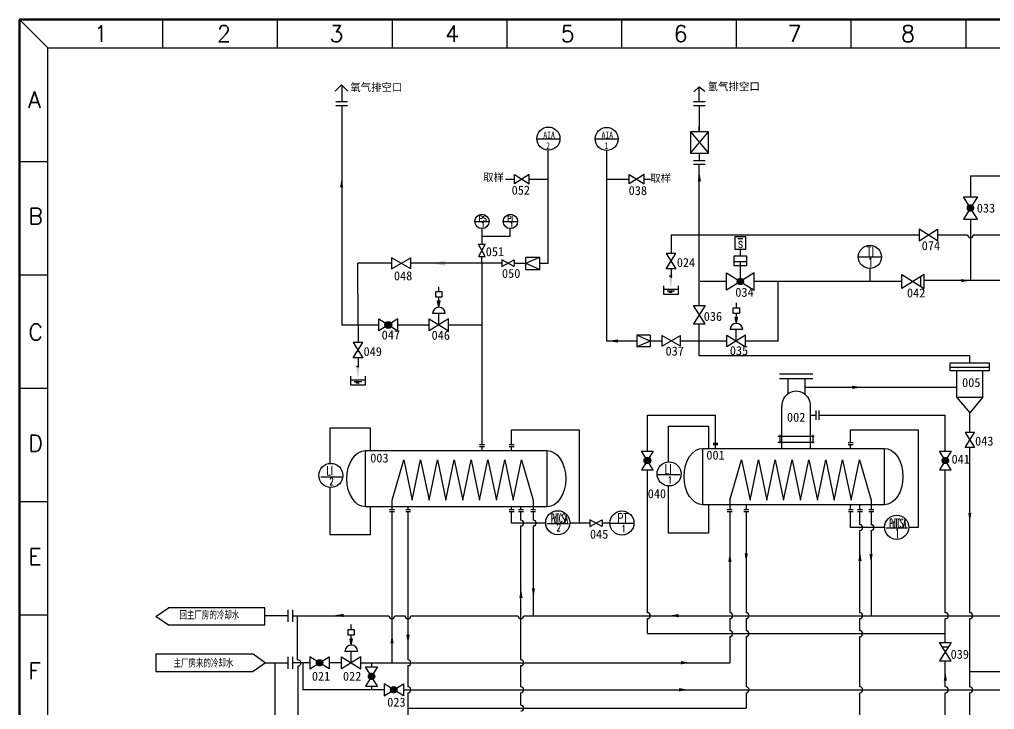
# Model space of a CAD drawing. Extents: x 2681 to 3102, y -1003 to -710.
# Drawn here: x 2681.5 to 2898.3, y -863.7 to -710.3 of the extents above; entities that cross this region are included whole.
import ezdxf

# ---------------------------------------------------------------- set-up
doc = ezdxf.new("R2010")
doc.units = 0
doc.header["$LTSCALE"] = 10
doc.header["$MEASUREMENT"] = 0
doc.linetypes.add('ACAD_ISO12W100', pattern=[22, 12, -3, 0.5, -3, 0.5, -3])
doc.linetypes.add('DIVIDE', pattern=[1.25, 0.5, -0.25, 0, -0.25, 0, -0.25])
doc.layers.get('0').update_dxf_attribs({"linetype": 'CONTINUOUS'})
for name, color, linetype in [('1', 7, 'CONTINUOUS'), ('ASHADE', 5, 'DIVIDE'), ('OBJECT', 5, 'CONTINUOUS'), ('SD', 5, 'DIVIDE'), ('WORD', 5, 'CONTINUOUS')]:
    doc.layers.add(name, color=color, linetype=linetype)
doc.styles.get("Standard").update_dxf_attribs({"font": 'geditxt.shx', "width": 0.7, "bigfont": 'hztxt1.shx'})
doc.styles.add('样式 1', font='', dxfattribs={"height": 2})
doc.styles.get('样式 1').set_extended_font_data('FangSong_GB2312')

# ---------------------------------------------------------------- blocks, each defined once
blk = doc.blocks.new('A$C7A337745')
for p, q in [((0, 0), (0, 3.94)), ((0, 2.45), (6.38, 2.45)), ((6.38, 0), (0, 0)), ((1.48, 1.69), (4.79, 1.69)), ((2.22, 1.09), (3.67, 1.09)), ((6.38, 3.94), (6.38, 0))]:
    blk.add_line(p, q)
blk = doc.blocks.new('1')
at = {"layer": 'ASHADE', "linetype": 'ByBlock'}
blk.add_hatch(color=7, dxfattribs=at).paths.add_polyline_path([(0.55, 4.43), (-0.65, 4.43), (-0.05, 0.16)])
at = {"layer": 'SD', "color": 7, "ltscale": 15}
blk.add_line((-0.44, 4.09), (0.29, 4.09), dxfattribs=at)
at = {"xscale": 0.7, "yscale": 0.7, "zscale": 0.7}
blk.add_blockref('A$C7A337745', (-2.23, -1.71), dxfattribs=at)

msp = doc.modelspace()

# ---------------------------------------------------------------- hatches: boundary and pattern name
h = msp.add_hatch(color=0)
h.paths.add_polyline_path([(2775.03, -772.88), (2774.76, -772.88), (2774.76, -774.28)])
h.paths.add_polyline_path([(2774.76, -772.88), (2774.48, -772.88), (2774.76, -774.28)])
h = msp.add_hatch(color=0)
h.paths.add_polyline_path([(2841.19, -776.46), (2840.92, -776.46), (2840.92, -777.86)])
h.paths.add_polyline_path([(2840.92, -776.46), (2840.65, -776.46), (2840.92, -777.86)])
h = msp.add_hatch(color=0)
h.paths.add_polyline_path([(2755.55, -848.01), (2755.28, -848.01), (2755.28, -849.41)])
h.paths.add_polyline_path([(2755.28, -848.01), (2755, -848.01), (2755.28, -849.41)])
at = {"layer": 'WORD', "linetype": 'ACAD_ISO12W100'}
h = msp.add_hatch(color=0, dxfattribs=at)
h.paths.add_polyline_path([(2893.66, -752.22, 0.284079), (2893.28, -751.6), (2892.97, -752.22), (2893.28, -752.84, 0.284079)])
h.paths.add_polyline_path([(2892.97, -752.22), (2892.66, -751.6, 0.284079), (2892.27, -752.22, 0.284079), (2892.66, -752.84)])
h.paths.add_polyline_path([(2893.28, -751.6, 0.236068), (2892.66, -751.6), (2892.97, -752.22)])
h.paths.add_polyline_path([(2892.97, -752.22), (2892.66, -752.84, 0.236068), (2893.28, -752.84)])
h = msp.add_hatch(color=0, dxfattribs=at)
h.paths.add_polyline_path([(2842.5, -768.56, 0.284079), (2842.11, -767.94), (2841.8, -768.56), (2842.11, -769.18, 0.284079)])
h.paths.add_polyline_path([(2841.8, -768.56), (2841.5, -767.94, 0.284079), (2841.11, -768.56, 0.284079), (2841.5, -769.18)])
h.paths.add_polyline_path([(2842.11, -767.94, 0.236068), (2841.5, -767.94), (2841.8, -768.56)])
h.paths.add_polyline_path([(2841.8, -768.56), (2841.5, -769.18, 0.236068), (2842.11, -769.18)])
h = msp.add_hatch(color=0, dxfattribs=at)
h.paths.add_polyline_path([(2764.21, -778.21, 0.284079), (2763.82, -777.59), (2763.52, -778.21), (2763.82, -778.83, 0.284079)])
h.paths.add_polyline_path([(2763.52, -778.21), (2763.21, -777.59, 0.284079), (2762.82, -778.21, 0.284079), (2763.21, -778.83)])
h.paths.add_polyline_path([(2763.82, -777.59, 0.236068), (2763.21, -777.59), (2763.52, -778.21)])
h.paths.add_polyline_path([(2763.52, -778.21), (2763.21, -778.83, 0.236068), (2763.82, -778.83)])
h = msp.add_hatch(color=0, dxfattribs=at)
h.paths.add_polyline_path([(2821.83, -808.37, 0.284079), (2821.45, -807.75), (2821.14, -808.37), (2821.45, -808.99, 0.284079)])
h.paths.add_polyline_path([(2821.14, -808.37), (2820.83, -807.75, 0.284079), (2820.45, -808.37, 0.284079), (2820.83, -808.99)])
h.paths.add_polyline_path([(2821.45, -807.75, 0.236068), (2820.83, -807.75), (2821.14, -808.37)])
h.paths.add_polyline_path([(2821.14, -808.37), (2820.83, -808.99, 0.236068), (2821.45, -808.99)])
h = msp.add_hatch(color=0, dxfattribs=at)
h.paths.add_polyline_path([(2888.07, -808.37, 0.284079), (2887.69, -807.75), (2887.38, -808.37), (2887.69, -808.99, 0.284079)])
h.paths.add_polyline_path([(2887.38, -808.37), (2887.07, -807.75, 0.284079), (2886.69, -808.37, 0.284079), (2887.07, -808.99)])
h.paths.add_polyline_path([(2887.69, -807.75, 0.236068), (2887.07, -807.75), (2887.38, -808.37)])
h.paths.add_polyline_path([(2887.38, -808.37), (2887.07, -808.99, 0.236068), (2887.69, -808.99)])
h = msp.add_hatch(color=0, dxfattribs=at)
h.paths.add_polyline_path([(2748.92, -853.35, 0.284079), (2748.54, -852.73), (2748.23, -853.35), (2748.54, -853.96, 0.284079)])
h.paths.add_polyline_path([(2748.23, -853.35), (2747.92, -852.73, 0.284079), (2747.54, -853.35, 0.284079), (2747.92, -853.96)])
h.paths.add_polyline_path([(2748.54, -852.73, 0.236068), (2747.92, -852.73), (2748.23, -853.35)])
h.paths.add_polyline_path([(2748.23, -853.35), (2747.92, -853.96, 0.236068), (2748.54, -853.96)])
h = msp.add_hatch(color=0, dxfattribs=at)
h.paths.add_polyline_path([(2760.48, -856.38, 0.284079), (2760.1, -855.76), (2759.79, -856.38), (2760.1, -857, 0.284079)])
h.paths.add_polyline_path([(2759.79, -856.38), (2759.48, -855.76, 0.284079), (2759.1, -856.38, 0.284079), (2759.48, -857)])
h.paths.add_polyline_path([(2760.1, -855.76, 0.236068), (2759.48, -855.76), (2759.79, -856.38)])
h.paths.add_polyline_path([(2759.79, -856.38), (2759.48, -857, 0.236068), (2760.1, -857)])
h = msp.add_hatch(color=0, dxfattribs=at)
h.paths.add_polyline_path([(2765.41, -859.35, 0.284079), (2765.02, -858.73), (2764.71, -859.35), (2765.02, -859.96, 0.284079)])
h.paths.add_polyline_path([(2764.71, -859.35), (2764.41, -858.73, 0.284079), (2764.02, -859.35, 0.284079), (2764.41, -859.96)])
h.paths.add_polyline_path([(2765.02, -858.73, 0.236068), (2764.41, -858.73), (2764.71, -859.35)])
h.paths.add_polyline_path([(2764.71, -859.35), (2764.41, -859.96, 0.236068), (2765.02, -859.96)])

# ---------------------------------------------------------------- linework, layer by layer
at = {"color": 0, "lineweight": 50}
for p, q in [((2681.49, -1002.61), (2681.49, -710.29)), ((2681.49, -710.29), (3102.33, -710.29))]:
    msp.add_line(p, q, dxfattribs=at)
at = {"color": 0}
for p, q in [((2687.79, -716.59), (2681.49, -710.29)), ((2713.31, -710.29), (2713.31, -716.59)), ((2738.82, -710.29), (2738.82, -716.59)), ((2764.34, -710.29), (2764.34, -716.59)), ((2789.85, -710.29), (2789.85, -716.59)), ((2815.37, -710.29), (2815.37, -716.59)), ((2840.88, -710.29), (2840.88, -716.59)), ((2866.4, -710.29), (2866.4, -716.59)), ((2891.91, -710.29), (2891.91, -716.59)), ((2796.54, -736.82), (2801.69, -736.82)), ((2809.5, -736.83), (2814.64, -736.83)), ((2687.79, -741.93), (2681.49, -741.93)), ((2687.79, -767.13), (2681.49, -767.13)), ((2774.48, -772.88), (2775.03, -772.88)), ((2776.16, -775.69), (2773.35, -775.69)), ((2776.86, -776.87), (2772.58, -779.55)), ((2772.58, -776.87), (2776.86, -779.55)), ((2772.58, -779.55), (2772.58, -776.87)), ((2840.65, -776.46), (2841.19, -776.46)), ((2687.79, -792.33), (2681.49, -792.33)), ((2687.79, -817.53), (2681.49, -817.53)), ((2687.79, -842.73), (2681.49, -842.73)), ((2755, -848.01), (2755.55, -848.01))]:
    msp.add_line(p, q, dxfattribs=at)
at = {"color": 0, "lineweight": 30}
for p, q in [((2687.79, -716.59), (3096.03, -716.59)), ((2687.79, -996.31), (2687.79, -716.59))]:
    msp.add_line(p, q, dxfattribs=at)
at = {"color": 142}
msp.add_line((2765.66, -778.21), (2772.58, -778.21), dxfattribs=at)
at = {"color": 251}
for p, q in [((2851.06, -805.67), (2851.06, -796.26)), ((2857.35, -796.26), (2857.35, -805.67)), ((2850.13, -802.98), (2858.25, -802.98)), ((2850.13, -804.32), (2858.25, -804.32)), ((2758.47, -818.68), (2758.47, -806.14)), ((2758.47, -806.14), (2798.79, -806.14)), ((2798.79, -806.14), (2798.79, -818.68)), ((2833.46, -805.67), (2873.78, -805.67)), ((2833.46, -818.2), (2833.46, -805.67)), ((2873.78, -805.67), (2873.78, -818.2)), ((2798.79, -818.68), (2758.47, -818.68)), ((2873.78, -818.2), (2833.46, -818.2))]:
    msp.add_line(p, q, dxfattribs=at)
at = {"color": 4}
msp.add_line((2738.26, -853.33), (2738.26, -973.42), dxfattribs=at)
at = {"color": 0}
msp.add_lwpolyline([(2775.42, -772.06), (2774.07, -772.06), (2774.07, -770.81), (2775.42, -770.81)], close=True, dxfattribs=at)
for centre in [(2799.12, -736.78), (2812.07, -736.85)]:
    msp.add_circle(centre, 2.57, dxfattribs=at)
at = {"color": 1}
msp.add_arc((2892.97, -758.17), 0.649, 180, 0, dxfattribs=at)
at = {"color": 0}
msp.add_arc((2774.76, -775.69), 1.4, 0, 180, dxfattribs=at)
at = {"color": 40}
for centre in [(2792.98, -822.27), (2868.38, -823.29), (2843.11, -842.87), (2868.38, -842.87), (2843.11, -846.87), (2868.38, -846.87), (2767.88, -853.34), (2792.98, -853.34), (2767.88, -859.35), (2792.98, -859.35), (2843.11, -859.35), (2868.38, -859.35), (2792.98, -863.41)]:
    msp.add_arc(centre, 0.649, 270, 90, dxfattribs=at)
at = {"color": 4}
for centre, start, end in [((2795.75, -822.27), 270, 90), ((2870.86, -823.29), 270, 90), ((2764.31, -842.87), 180, 360), ((2767.88, -842.87), 180, 0), ((2792.98, -842.87), 180, 360), ((2839.46, -842.87), 270, 90), ((2839.46, -846.87), 270, 90)]:
    msp.add_arc(centre, 0.649, start, end, dxfattribs=at)
at = {"color": 3}
for centre in [(2821.13, -842.87), (2887.38, -842.87), (2887.38, -859.35)]:
    msp.add_arc(centre, 0.649, 270, 90, dxfattribs=at)
at = {"color": 151}
for centre in [(2892.82, -842.87), (2892.82, -859.35)]:
    msp.add_arc(centre, 0.649, 270, 90, dxfattribs=at)
at = {"color": 251, "extrusion": (0, 0, -1)}
for centre, major_axis, ratio, start_param, end_param in [((2854.21, -796.26), (0, 3.37), 0.933176, 4.712389, 7.853982), ((2758.47, -812.41), (0, 6.27), 0.666667, 3.141593, 6.283185), ((2798.79, -812.41), (0, -6.27), 0.666667, 3.141593, 6.283185), ((2833.46, -811.94), (0, 6.27), 0.666667, 3.141593, 6.283185), ((2873.78, -811.94), (0, -6.27), 0.666667, 3.141593, 6.283185)]:
    msp.add_ellipse(centre, major_axis=major_axis, ratio=ratio, start_param=start_param, end_param=end_param, dxfattribs=at)
at = {"layer": '1', "color": 0}
for p, q in [((2711.82, -843.05), (2714.6, -841.1)), ((2736.08, -841.1), (2714.6, -841.1)), ((2736.08, -845), (2736.08, -841.1)), ((2714.6, -845), (2711.82, -843.05)), ((2736.08, -845), (2714.6, -845)), ((2711.82, -851.38), (2733.43, -851.38)), ((2711.82, -851.38), (2711.82, -855.28)), ((2733.43, -851.38), (2736.2, -853.33)), ((2736.2, -853.33), (2733.43, -855.28)), ((2711.82, -855.28), (2733.43, -855.28))]:
    msp.add_line(p, q, dxfattribs=at)
at = {"layer": 'ASHADE', "color": 0, "linetype": 'ByBlock'}
for p, q in [((2784.3, -758.5), (2790.64, -758.5)), ((2790.64, -758.5), (2790.64, -756.79))]:
    msp.add_line(p, q, dxfattribs=at)
at = {"layer": 'OBJECT', "color": 142}
for p, q in [((2751.71, -726.26), (2753.13, -724.85)), ((2751.71, -726.26), (2753.13, -724.85)), ((2753.13, -724.85), (2754.54, -726.26)), ((2753.13, -724.85), (2754.54, -726.26)), ((2753.14, -724.91), (2753.14, -728.56)), ((2753.14, -724.91), (2753.14, -728.56)), ((2753.14, -729.39), (2753.14, -778.22)), ((2789.57, -745.79), (2791.56, -745.79)), ((2794.86, -745.79), (2799.07, -745.79)), ((2794.86, -745.79), (2799.07, -745.79)), ((2799.07, -764.5), (2799.07, -745.79)), ((2764.19, -764.5), (2756.77, -764.5)), ((2756.78, -778.22), (2756.77, -764.5)), ((2788.77, -764.5), (2768.49, -764.5)), ((2784.3, -764.5), (2784.3, -804.83)), ((2791.5, -764.5), (2794.11, -764.5)), ((2797.2, -764.5), (2799.07, -764.5)), ((2753.14, -778.22), (2756.78, -778.22)), ((2756.78, -778.22), (2761.37, -778.21)), ((2776.86, -778.21), (2784.3, -778.21)), ((2750.57, -801.09), (2759.48, -801.09)), ((2750.57, -809.01), (2750.57, -801.09)), ((2759.48, -801.09), (2759.48, -806)), ((2790.93, -801.55), (2805.95, -801.55)), ((2790.93, -804.83), (2790.93, -801.55)), ((2805.95, -801.55), (2805.95, -822.27)), ((2750.57, -824.86), (2750.57, -814.35)), ((2759.48, -818.68), (2759.48, -824.86)), ((2790.93, -822.27), (2790.93, -819.73)), ((2798.51, -822.27), (2790.93, -822.27)), ((2805.95, -822.27), (2803.86, -822.27)), ((2759.48, -824.86), (2750.57, -824.86))]:
    msp.add_line(p, q, dxfattribs=at)
at = {"layer": 'OBJECT', "color": 1}
for p, q in [((2831.43, -726.36), (2832.67, -725.23)), ((2831.43, -726.36), (2832.67, -725.23)), ((2832.67, -728.56), (2832.67, -725.23)), ((2832.67, -728.56), (2832.67, -725.23)), ((2832.67, -725.23), (2833.92, -726.25)), ((2832.67, -725.23), (2833.92, -726.25)), ((2832.67, -729.39), (2832.67, -735.24)), ((2832.67, -773.87), (2832.67, -742.45)), ((2812.12, -781.79), (2812.12, -745.79)), ((2812.12, -745.79), (2817.1, -745.79)), ((2820.4, -745.79), (2821.81, -745.79)), ((2820.4, -745.79), (2821.54, -745.79)), ((2892.97, -745.04), (2892.97, -749.75)), ((2892.97, -745.04), (2997.38, -745.04)), ((2892.97, -754.69), (2892.97, -768.35)), ((2832.67, -758.17), (2881.55, -758.17)), ((2885.67, -758.17), (2892.32, -758.17)), ((2893.61, -758.17), (2965.91, -758.17)), ((2838.72, -768.56), (2832.83, -768.56)), ((2877.69, -768.56), (2844.89, -768.56)), ((2850.18, -781.79), (2850.18, -768.56)), ((2892.97, -768.35), (2882.65, -768.35)), ((2934.87, -768.35), (2892.97, -768.35)), ((2832.67, -785.06), (2832.67, -777.99)), ((2818.77, -781.79), (2812.12, -781.79)), ((2824.32, -781.79), (2821.74, -781.79)), ((2832.67, -781.79), (2828.46, -781.79)), ((2838.82, -781.79), (2832.67, -781.79)), ((2850.18, -781.79), (2842.94, -781.79)), ((2856.1, -792.08), (2889.97, -792.08)), ((2825.8, -800.76), (2834.71, -800.76)), ((2825.8, -808.68), (2825.8, -800.76)), ((2834.71, -800.76), (2834.71, -805.67)), ((2866.31, -801.55), (2881.34, -801.55)), ((2866.31, -804.33), (2866.31, -801.55)), ((2881.34, -801.55), (2881.34, -823.29)), ((2825.8, -821.58), (2825.8, -814.02)), ((2834.71, -818.2), (2834.71, -824.53)), ((2825.8, -824.53), (2825.8, -821.58)), ((2866.31, -823.29), (2866.31, -819.7)), ((2873.97, -823.29), (2866.31, -823.29)), ((2881.34, -823.29), (2879.27, -823.29)), ((2881.34, -822.14), (2881.34, -823.29)), ((2834.71, -824.53), (2825.8, -824.53))]:
    msp.add_line(p, q, dxfattribs=at)
at = {"layer": 'OBJECT', "color": 0}
for p, q in [((2751.86, -728.56), (2754.43, -728.56)), ((2751.86, -729.39), (2754.43, -729.39)), ((2831.38, -728.56), (2833.96, -728.56)), ((2831.38, -729.39), (2833.96, -729.39)), ((2832.67, -735.24), (2832.67, -733.99)), ((2830.7, -735.24), (2834.7, -740.01)), ((2830.7, -740.01), (2834.7, -735.24)), ((2799.07, -745.79), (2799.07, -739.45)), ((2812.12, -745.79), (2812.12, -739.52)), ((2832.67, -740.01), (2832.67, -741.61)), ((2831.38, -741.61), (2833.96, -741.61)), ((2831.38, -742.45), (2833.96, -742.45)), ((2794.86, -744.76), (2791.56, -746.82)), ((2791.56, -744.76), (2794.86, -746.82)), ((2791.56, -744.76), (2794.86, -746.82)), ((2794.86, -744.76), (2791.56, -746.82)), ((2791.56, -746.82), (2791.56, -744.76)), ((2791.56, -746.82), (2791.56, -744.76)), ((2794.86, -746.82), (2794.86, -744.76)), ((2794.86, -746.82), (2794.86, -744.76)), ((2820.4, -744.76), (2817.1, -746.82)), ((2817.1, -744.76), (2820.4, -746.82)), ((2817.1, -744.76), (2820.4, -746.82)), ((2820.4, -744.76), (2817.1, -746.82)), ((2817.1, -746.82), (2817.1, -744.76)), ((2817.1, -746.82), (2817.1, -744.76)), ((2820.4, -746.82), (2820.4, -744.76)), ((2820.4, -746.82), (2820.4, -744.76)), ((2894.51, -754.69), (2891.42, -749.75)), ((2894.51, -749.75), (2891.42, -754.69)), ((2891.42, -749.75), (2894.51, -749.75)), ((2891.42, -754.69), (2894.51, -754.69)), ((2784.3, -756.8), (2784.3, -760.22)), ((2826.38, -758.17), (2832.67, -758.17)), ((2826.38, -758.17), (2826.38, -762.35)), ((2881.55, -756.92), (2881.55, -759.5)), ((2881.55, -759.5), (2885.67, -756.92)), ((2885.67, -759.5), (2881.55, -756.92)), ((2885.67, -756.92), (2885.67, -759.5)), ((2783.57, -760.22), (2785.04, -760.22)), ((2785.04, -760.22), (2783.57, -762.96)), ((2785.04, -762.96), (2783.57, -760.22)), ((2783.57, -762.96), (2785.04, -762.96)), ((2784.3, -764.5), (2784.3, -762.96)), ((2794.11, -764.5), (2797.2, -763.14)), ((2794.11, -763.14), (2797.2, -763.14)), ((2794.11, -765.85), (2794.11, -763.14)), ((2797.2, -765.85), (2797.2, -763.14)), ((2825.31, -765.77), (2827.45, -762.35)), ((2825.31, -762.35), (2827.45, -765.77)), ((2827.45, -762.35), (2825.31, -762.35)), ((2841.8, -762.83), (2841.8, -761.43)), ((2768.49, -765.73), (2764.19, -763.26)), ((2764.19, -765.73), (2768.49, -763.26)), ((2764.19, -763.26), (2764.19, -765.73)), ((2768.49, -765.73), (2768.49, -763.26)), ((2788.77, -763.76), (2788.77, -765.23)), ((2788.77, -765.23), (2791.5, -763.76)), ((2791.5, -765.23), (2788.77, -763.76)), ((2791.5, -763.76), (2791.5, -765.23)), ((2794.11, -764.5), (2797.2, -765.85)), ((2840.41, -764.08), (2843.14, -764.08)), ((2841.8, -768.56), (2841.8, -764.08)), ((2794.11, -765.85), (2797.2, -765.85)), ((2827.45, -765.77), (2825.31, -765.77)), ((2826.38, -765.77), (2826.38, -767.77)), ((2838.72, -770.49), (2838.72, -766.63)), ((2844.89, -766.63), (2838.72, -770.49)), ((2838.72, -766.63), (2844.89, -770.49)), ((2844.89, -770.49), (2844.89, -766.63)), ((2870.6, -765.65), (2870.6, -768.56)), ((2877.69, -767.01), (2882.64, -770.1)), ((2882.64, -767.01), (2877.69, -770.1)), ((2877.69, -770.1), (2877.69, -767.01)), ((2881.97, -769.69), (2881.97, -767.43)), ((2882.64, -770.09), (2882.64, -767.01)), ((2774.76, -770.81), (2774.76, -769.71)), ((2774.76, -774.28), (2774.48, -772.88)), ((2774.76, -774.28), (2774.76, -772.11)), ((2774.76, -774.28), (2775.03, -772.88)), ((2831.39, -773.87), (2833.96, -773.87)), ((2833.96, -773.87), (2831.39, -777.99)), ((2833.96, -777.99), (2831.39, -773.87)), ((2840.92, -774.39), (2840.92, -773.28)), ((2774.72, -778.21), (2774.72, -775.69)), ((2840.92, -777.86), (2840.92, -775.68)), ((2756.78, -778.22), (2756.78, -782.13)), ((2765.66, -776.87), (2761.37, -779.55)), ((2761.37, -776.87), (2765.66, -779.55)), ((2761.37, -779.55), (2761.37, -776.87)), ((2765.66, -779.55), (2765.66, -776.87)), ((2776.86, -779.55), (2776.86, -776.87)), ((2831.39, -777.99), (2833.96, -777.99)), ((2840.92, -777.86), (2840.65, -776.46)), ((2840.92, -777.86), (2841.19, -776.46)), ((2818.77, -780.48), (2818.77, -783.09)), ((2821.74, -780.48), (2818.77, -780.48)), ((2821.74, -781.79), (2818.77, -780.48)), ((2821.74, -780.48), (2821.74, -783.09)), ((2838.82, -783.07), (2838.82, -780.5)), ((2842.94, -780.5), (2838.82, -783.07)), ((2838.82, -780.5), (2842.94, -783.07)), ((2842.32, -779.26), (2839.51, -779.26)), ((2840.88, -781.79), (2840.88, -779.26)), ((2842.94, -783.07), (2842.94, -780.5)), ((2755.71, -782.13), (2757.85, -785.56)), ((2755.71, -785.56), (2757.85, -782.13)), ((2757.85, -782.13), (2755.71, -782.13)), ((2821.74, -781.79), (2818.77, -783.09)), ((2828.46, -782.97), (2824.32, -780.6)), ((2824.32, -782.97), (2828.46, -780.6)), ((2824.32, -780.6), (2824.32, -782.97)), ((2828.46, -782.97), (2828.46, -780.6)), ((2821.74, -783.09), (2818.77, -783.09)), ((2757.85, -785.56), (2755.71, -785.56)), ((2756.78, -785.56), (2756.78, -787.55)), ((2888.49, -787.57), (2897.14, -787.57)), ((2889.97, -794.36), (2892.82, -797.76)), ((2895.67, -794.36), (2892.82, -797.76)), ((2858.6, -797.28), (2858.6, -799.3)), ((2859.26, -797.28), (2859.26, -799.3)), ((2891.79, -805.47), (2893.85, -802.17)), ((2891.79, -802.17), (2893.85, -805.47)), ((2893.85, -802.17), (2891.79, -802.17)), ((2865.79, -804.33), (2866.88, -804.33)), ((2783.81, -804.83), (2784.89, -804.83)), ((2783.81, -805.27), (2784.89, -805.27)), ((2790.42, -804.83), (2791.51, -804.83)), ((2790.42, -805.27), (2791.51, -805.27)), ((2819.85, -806.31), (2822.43, -806.31)), ((2822.43, -806.31), (2819.85, -810.43)), ((2822.43, -810.43), (2819.85, -806.31)), ((2835.74, -804.51), (2836.82, -804.51)), ((2835.74, -804.83), (2836.82, -804.83)), ((2865.79, -804.77), (2866.88, -804.77)), ((2886.1, -806.31), (2888.67, -806.31)), ((2888.67, -806.31), (2886.1, -810.43)), ((2888.67, -810.43), (2886.1, -806.31)), ((2893.85, -805.47), (2891.79, -805.47)), ((2819.85, -810.43), (2822.43, -810.43)), ((2886.1, -810.43), (2888.67, -810.43)), ((2763.79, -819.25), (2764.87, -819.25)), ((2767.38, -819.25), (2768.46, -819.25)), ((2790.42, -819.25), (2791.51, -819.25)), ((2792.49, -819.25), (2793.58, -819.25)), ((2795.2, -819.25), (2796.28, -819.25)), ((2838.87, -819.25), (2839.96, -819.25)), ((2842.57, -819.25), (2843.65, -819.25)), ((2865.82, -819.25), (2866.91, -819.25)), ((2867.87, -819.25), (2868.95, -819.25)), ((2870.39, -819.25), (2871.47, -819.25)), ((2763.79, -819.73), (2764.87, -819.73)), ((2767.38, -819.73), (2768.46, -819.73)), ((2790.42, -819.73), (2791.51, -819.73)), ((2792.49, -819.73), (2793.58, -819.73)), ((2795.2, -819.73), (2796.28, -819.73)), ((2808.32, -821.54), (2808.32, -823.01)), ((2808.32, -823.01), (2811.05, -821.54)), ((2811.05, -823.01), (2808.32, -821.54)), ((2811.05, -821.54), (2811.05, -823.01)), ((2838.87, -819.7), (2839.96, -819.7)), ((2842.57, -819.7), (2843.65, -819.7)), ((2865.82, -819.7), (2866.91, -819.7)), ((2867.87, -819.7), (2868.95, -819.7)), ((2870.39, -819.7), (2871.47, -819.7)), ((2808.32, -822.27), (2805.95, -822.27)), ((2812.66, -822.27), (2811.05, -822.27)), ((2741.2, -841.55), (2741.2, -844.22)), ((2742.2, -841.55), (2742.2, -844.22)), ((2755.28, -845.94), (2755.28, -844.83)), ((2755.28, -849.41), (2755.28, -847.23)), ((2755.28, -849.41), (2755, -848.01)), ((2755.28, -849.41), (2755.55, -848.01)), ((2888.67, -852.95), (2886.1, -848.83)), ((2888.67, -848.83), (2886.1, -852.95)), ((2886.1, -848.83), (2888.67, -848.83)), ((2886.7, -849.79), (2888.07, -849.79)), ((2741.2, -851.99), (2741.2, -854.66)), ((2742.2, -851.99), (2742.2, -854.66)), ((2746.09, -852.01), (2746.09, -854.68)), ((2750.37, -854.68), (2746.09, -852.01)), ((2746.09, -854.68), (2750.37, -852.01)), ((2750.37, -852.01), (2750.37, -854.68)), ((2753.1, -854.67), (2753.1, -852)), ((2753.1, -852), (2757.38, -854.67)), ((2757.38, -852), (2753.1, -854.67)), ((2756.68, -850.81), (2753.87, -850.81)), ((2755.24, -853.34), (2755.24, -850.81)), ((2757.38, -854.67), (2757.38, -852)), ((2758.45, -854.24), (2761.12, -854.24)), ((2761.12, -854.24), (2758.45, -858.52)), ((2761.12, -858.52), (2758.45, -854.24)), ((2886.1, -852.95), (2888.67, -852.95)), ((2758.45, -858.52), (2761.12, -858.52)), ((2762.57, -860.69), (2766.86, -858.01)), ((2766.86, -860.69), (2762.57, -858.01)), ((2762.57, -858.01), (2762.57, -860.69)), ((2766.86, -858.01), (2766.86, -860.69))]:
    msp.add_line(p, q, dxfattribs=at)
at = {"layer": 'OBJECT', "color": 251}
for p, q in [((2850.53, -789.08), (2857.91, -789.08)), ((2850.53, -790.11), (2857.91, -790.11)), ((2852.33, -790.11), (2852.33, -793.56)), ((2856.15, -790.11), (2856.15, -793.62)), ((2857.35, -798.29), (2858.6, -798.29)), ((2850.59, -802.65), (2850.59, -804.54)), ((2857.93, -802.65), (2857.93, -804.54)), ((2784.3, -805.27), (2784.3, -806.14)), ((2790.93, -806.14), (2790.93, -805.27)), ((2836.24, -805.67), (2836.24, -804.83)), ((2866.31, -805.67), (2866.31, -804.77)), ((2764.34, -817.16), (2766.96, -808.19)), ((2766.96, -808.19), (2768.83, -817.16)), ((2768.83, -817.16), (2770.7, -808.19)), ((2770.7, -808.19), (2772.57, -817.16)), ((2772.57, -817.16), (2774.44, -808.19)), ((2774.44, -808.19), (2776.32, -817.16)), ((2776.32, -817.16), (2778.19, -808.19)), ((2778.19, -808.19), (2780.06, -817.16)), ((2780.06, -817.16), (2781.93, -808.19)), ((2781.93, -808.19), (2783.8, -817.16)), ((2783.8, -817.16), (2785.68, -808.19)), ((2785.68, -808.19), (2787.55, -817.16)), ((2787.55, -817.16), (2789.42, -808.19)), ((2789.42, -808.19), (2791.29, -817.16)), ((2791.29, -817.16), (2793.16, -808.19)), ((2793.16, -808.19), (2795.75, -817.16)), ((2839.46, -817.16), (2842.07, -808.19)), ((2842.07, -808.19), (2843.95, -817.16)), ((2843.95, -817.16), (2845.82, -808.19)), ((2845.82, -808.19), (2847.69, -817.16)), ((2847.69, -817.16), (2849.56, -808.19)), ((2849.56, -808.19), (2851.43, -817.16)), ((2851.43, -817.16), (2853.31, -808.19)), ((2853.31, -808.19), (2855.18, -817.16)), ((2855.18, -817.16), (2857.05, -808.19)), ((2857.05, -808.19), (2858.92, -817.16)), ((2858.92, -817.16), (2860.79, -808.19)), ((2860.79, -808.19), (2862.67, -817.16)), ((2862.67, -817.16), (2864.54, -808.19)), ((2864.54, -808.19), (2866.41, -817.16)), ((2866.41, -817.16), (2868.28, -808.19)), ((2868.28, -808.19), (2870.86, -817.16)), ((2764.31, -817.26), (2764.31, -819.25)), ((2795.75, -817.18), (2795.75, -819.25)), ((2839.46, -817.16), (2839.46, -819.25)), ((2870.86, -817.16), (2870.86, -819.25)), ((2767.88, -818.68), (2767.88, -819.25)), ((2790.93, -819.25), (2790.93, -818.68)), ((2792.98, -819.25), (2792.98, -818.68)), ((2843.11, -818.2), (2843.11, -819.25)), ((2866.31, -819.25), (2866.31, -818.2)), ((2868.38, -819.25), (2868.38, -818.2))]:
    msp.add_line(p, q, dxfattribs=at)
at = {"layer": 'OBJECT', "color": 151}
for p, q in [((2892.82, -802.17), (2892.82, -797.76)), ((2892.82, -842.22), (2892.82, -805.47)), ((2892.82, -855.37), (2892.82, -843.52)), ((2947.14, -855.37), (2892.82, -855.37)), ((2892.82, -858.7), (2892.82, -855.37)), ((2892.82, -914.7), (2892.82, -860))]:
    msp.add_line(p, q, dxfattribs=at)
at = {"layer": 'OBJECT', "color": 3}
for p, q in [((2821.13, -798.29), (2836.24, -798.29)), ((2821.13, -806.31), (2821.13, -798.29)), ((2836.24, -804.51), (2836.24, -798.29)), ((2859.26, -798.29), (2887.38, -798.29)), ((2887.38, -806.31), (2887.38, -798.29)), ((2821.13, -842.22), (2821.13, -810.43)), ((2887.38, -842.22), (2887.38, -810.43)), ((2887.38, -848.83), (2887.38, -843.52)), ((2821.13, -846.87), (2849.15, -846.87)), ((2849.15, -846.87), (2887.38, -846.87)), ((2887.38, -858.7), (2887.38, -852.95)), ((2887.38, -868.73), (2887.38, -860))]:
    msp.add_line(p, q, dxfattribs=at)
at = {"layer": 'OBJECT', "color": 4}
for p, q in [((2764.31, -819.73), (2764.31, -853.34)), ((2795.75, -819.73), (2795.75, -821.62)), ((2839.46, -819.7), (2839.46, -842.22)), ((2870.86, -819.7), (2870.86, -822.64)), ((2795.75, -822.92), (2795.75, -842.87)), ((2870.86, -823.94), (2870.86, -842.87)), ((2742.2, -842.87), (2763.66, -842.87)), ((2743.35, -852.74), (2743.35, -842.87)), ((2764.96, -842.87), (2767.23, -842.87)), ((2768.53, -842.87), (2792.33, -842.87)), ((2793.63, -842.87), (2939.87, -842.87)), ((2839.46, -843.52), (2839.46, -846.22)), ((2839.46, -847.52), (2839.46, -853.34)), ((2736.19, -853.33), (2741.2, -853.33)), ((2746.09, -853.34), (2742.2, -853.34)), ((2743.4, -854.03), (2743.4, -952.13)), ((2744.5, -853.34), (2744.5, -859.35)), ((2753.1, -853.34), (2750.37, -853.34)), ((2757.38, -853.34), (2824.37, -853.34)), ((2759.78, -853.34), (2759.78, -854.24)), ((2824.37, -853.34), (2839.46, -853.34)), ((2759.78, -858.52), (2759.78, -859.35)), ((2762.57, -859.35), (2744.5, -859.35)), ((2766.86, -859.35), (2953.41, -859.35))]:
    msp.add_line(p, q, dxfattribs=at)
at = {"layer": 'OBJECT', "color": 40}
for p, q in [((2767.88, -819.73), (2767.88, -852.69)), ((2792.98, -821.62), (2792.98, -819.73)), ((2843.11, -819.7), (2843.11, -842.22)), ((2868.38, -822.64), (2868.38, -819.7)), ((2792.98, -852.69), (2792.98, -822.92)), ((2868.38, -842.22), (2868.38, -823.94)), ((2843.11, -843.52), (2843.11, -846.22)), ((2868.38, -846.22), (2868.38, -843.52)), ((2843.11, -847.52), (2843.11, -858.7)), ((2868.38, -858.7), (2868.38, -847.52)), ((2767.88, -853.98), (2767.88, -858.7)), ((2792.98, -858.7), (2792.98, -853.98)), ((2767.88, -860), (2767.88, -875.22)), ((2792.98, -862.76), (2792.98, -860)), ((2843.11, -860), (2843.11, -863.41)), ((2868.38, -884.27), (2868.38, -860)), ((2767.88, -863.41), (2824.8, -863.41)), ((2824.8, -863.41), (2843.11, -863.41))]:
    msp.add_line(p, q, dxfattribs=at)
at = {"layer": 'OBJECT', "color": 0}
for points in [[(2830.7, -735.24), (2830.7, -740.01), (2834.7, -740.01), (2834.7, -735.24)], [(2840.67, -758.53), (2842.94, -758.53), (2842.94, -761.43), (2840.67, -761.43)], [(2840.41, -765.07), (2840.41, -762.83), (2843.14, -762.83), (2843.14, -765.07)], [(2841.58, -775.64), (2840.23, -775.64), (2840.23, -774.39), (2841.58, -774.39)], [(2888.49, -786.63), (2897.14, -786.63), (2897.14, -788.42), (2888.49, -788.42)], [(2755.94, -847.19), (2754.59, -847.19), (2754.59, -845.94), (2755.94, -845.94)]]:
    msp.add_lwpolyline(points, close=True, dxfattribs=at)
msp.add_lwpolyline([(2895.67, -788.42), (2895.67, -794.36), (2889.97, -794.36), (2889.97, -788.42)], dxfattribs=at)
for centre, radius in [((2892.97, -752.22), 0.691), ((2784.33, -755.2), 1.59), ((2790.67, -755.2), 1.59), ((2870.6, -763.08), 2.57), ((2841.8, -768.56), 0.691), ((2763.52, -778.21), 0.783), ((2763.52, -778.21), 0.691), ((2821.14, -808.37), 0.753), ((2821.14, -808.37), 0.691), ((2825.96, -811.35), 2.68), ((2887.38, -808.37), 0.691), ((2750.73, -811.68), 2.68), ((2801.19, -822.2), 2.68), ((2815.46, -822.27), 2.68), ((2876.57, -823.22), 2.68), ((2748.23, -853.35), 0.691), ((2764.71, -859.35), 0.691)]:
    msp.add_circle(centre, radius, dxfattribs=at)
for centre in [(2840.92, -779.26), (2755.27, -850.81)]:
    msp.add_arc(centre, 1.4, 0, 180, dxfattribs=at)
at = {"layer": 'OBJECT', "color": 4}
msp.add_arc((2743.45, -853.38), 0.649, 270, 90.0001, dxfattribs=at)
at = {"layer": 'OBJECT', "color": 142, "linetype": 'ByBlock'}
for points in [[(2752.78, -747.65), (2753.49, -747.65), (2753.14, -745.51)], [(2776.16, -763.95), (2776.16, -765.04), (2772.86, -764.5)]]:
    msp.add_solid(points, dxfattribs=at)
at = {"layer": 'OBJECT', "color": 1, "linetype": 'ByBlock'}
for points in [[(2832.32, -746.27), (2833.03, -746.27), (2832.67, -744.13)], [(2890.91, -768.7), (2890.91, -768.01), (2892.97, -768.35)], [(2814.6, -782.13), (2814.6, -781.44), (2812.12, -781.79)], [(2866.62, -792.43), (2866.62, -791.74), (2869.09, -792.09)]]:
    msp.add_solid(points, dxfattribs=at)
at = {"layer": 'OBJECT', "color": 151, "linetype": 'ByBlock'}
msp.add_solid([(2893.16, -820.06), (2892.48, -820.06), (2892.82, -822.12)], dxfattribs=at)
at = {"layer": 'OBJECT', "color": 4, "linetype": 'ByBlock'}
for points in [[(2839.11, -830.93), (2839.83, -830.93), (2839.47, -828.79)], [(2871.22, -829.18), (2870.51, -829.18), (2870.87, -831.09)], [(2796.14, -836.76), (2795.43, -836.76), (2795.78, -838.9)], [(2753.59, -842.46), (2753.59, -843.18), (2751.45, -842.82)], [(2828.05, -842.51), (2828.05, -843.23), (2825.91, -842.87)], [(2763.98, -849.05), (2764.69, -849.05), (2764.34, -846.91)], [(2828.61, -853.69), (2828.61, -852.98), (2830.75, -853.34)], [(2828.18, -859.7), (2828.18, -858.99), (2830.32, -859.35)]]:
    msp.add_solid(points, dxfattribs=at)
at = {"layer": 'OBJECT', "color": 40, "linetype": 'ByBlock'}
for points in [[(2843.46, -829.02), (2842.75, -829.02), (2843.11, -831.16)], [(2868.05, -830.72), (2868.76, -830.72), (2868.41, -828.58)], [(2792.65, -838.93), (2793.37, -838.93), (2793.01, -836.79)], [(2768.25, -847.13), (2767.53, -847.13), (2767.89, -849.27)]]:
    msp.add_solid(points, dxfattribs=at)
at = {"layer": 'OBJECT', "color": 3, "linetype": 'ByBlock'}
msp.add_solid([(2887.04, -857.32), (2887.73, -857.32), (2887.39, -855.26)], dxfattribs=at)
at = {"layer": 'WORD', "color": 0}
for p, q in [((2782.73, -755.2), (2785.91, -755.2)), ((2789.07, -755.2), (2792.25, -755.2)), ((2841.24, -758.99), (2842.37, -758.99)), ((2868.02, -763.08), (2873.17, -763.08)), ((2748.49, -811.97), (2753.43, -811.97)), ((2823.48, -811.48), (2828.42, -811.48)), ((2798.56, -822.04), (2798.56, -822.04)), ((2798.87, -822.34), (2803.61, -822.34)), ((2812.78, -822.27), (2818.14, -822.27)), ((2873.95, -823.06), (2873.95, -823.06)), ((2874.26, -823.36), (2878.99, -823.36))]:
    msp.add_line(p, q, dxfattribs=at)
at = {"layer": 'WORD', "color": 1}
for p, q in [((2892.81, -785.06), (2832.67, -785.06)), ((2892.81, -786.63), (2892.81, -785.06))]:
    msp.add_line(p, q, dxfattribs=at)
at = {"layer": 'WORD', "color": 4, "linetype": 'ACAD_ISO12W100'}
msp.add_line((2741.2, -842.88), (2736.19, -842.88), dxfattribs=at)
at = {"layer": 'WORD', "color": 3}
msp.add_line((2821.13, -846.87), (2821.13, -843.52), dxfattribs=at)
at = {"layer": 'WORD', "color": 0, "linetype": 'ACAD_ISO12W100'}
for centre in [(2892.97, -752.22), (2841.8, -768.56), (2763.52, -778.21), (2821.14, -808.37), (2887.38, -808.37), (2748.23, -853.35), (2759.79, -856.38), (2764.71, -859.35)]:
    msp.add_circle(centre, 0.692, dxfattribs=at)

# ---------------------------------------------------------------- block references
at = {"color": 0, "xscale": 0.7200000000000001, "yscale": 0.7200000000000001, "zscale": 0.7200000000000001}
for p in [(2826.38, -770.24), (2756.78, -790.39)]:
    msp.add_blockref('1', p, dxfattribs=at)

# ---------------------------------------------------------------- texts
at = {"color": 0}
for s, p in [('1', (2698.05, -715.25)), ('2', (2725.39, -715.25)), ('3', (2750.43, -715.25)), ('4', (2776.17, -715.25)), ('5', (2801.82, -715.25)), ('6', (2826.96, -715.25)), ('7', (2852.3, -715.25)), ('8', (2877.54, -715.25)), ('A', (2683.45, -729.94)), ('B', (2683.45, -755.84)), ('C', (2683.45, -781.62)), ('D', (2683.45, -806.35)), ('E', (2683.45, -831.55)), ('F', (2683.45, -856.98))]:
    msp.add_text(s, height=3.62, dxfattribs=at).set_placement(p)
at = {"color": 0, "style": '样式 1', "width": 0.7}
for s, p in [('AIA', (2797.98, -736.7)), ('AIA', (2810.93, -736.7)), ('2', (2798.6, -739.1)), ('1', (2811.62, -739.11))]:
    msp.add_text(s, height=1.5, dxfattribs=at).set_placement(p)
at = {"style": '样式 1', "width": 0.7}
for s, p in [('回主厂房的冷却水', (2717.04, -843.54)), ('主厂房来的冷却水', (2715.74, -854.23))]:
    msp.add_text(s, height=1.7, dxfattribs=at).set_placement(p)
at = {"char_height": 1.7, "attachment_point": 1, "style": '样式 1'}
for s, insert in [('{\\fFangSong_GB2312|b1|i0|c134|p49;氢气排空口}', (2834.53, -724.33)), ('{\\fFangSong_GB2312|b1|i0|c134|p49;氧气排空口}', (2755.04, -724.51)), ('{\\fFangSong_GB2312|b1|i0|c134|p49;取样}', (2784.6, -744.54)), ('{\\fFangSong_GB2312|b1|i0|c134|p49;取样}', (2821.76, -744.73))]:
    msp.add_mtext_dynamic_manual_height_columns(s, width=22.311, gutter_width=20, heights=[0], dxfattribs=dict(at, insert=insert))
at = {"color": 0, "char_height": 2, "width": 6.161, "attachment_point": 1, "style": '样式 1'}
for s, insert in [('052', (2790.94, -747.24)), ('038', (2816.97, -747.33)), ('033', (2894.38, -751.24)), ('051', (2785.18, -760.92)), ('074', (2882.13, -759.59)), ('024', (2827.67, -763.33)), ('048', (2764.76, -766.29)), ('050', (2788.79, -765.76)), ('034', (2840.68, -769.95)), ('042', (2878.86, -770.1)), ('036', (2833.66, -775.31)), ('047', (2762.04, -779.45)), ('046', (2773.14, -779.51)), ('049', (2758, -783.13)), ('037', (2825.16, -783.03)), ('035', (2839.46, -782.92)), ('005', (2891.11, -790.03)), ('002', (2852.17, -797.74)), ('043', (2894, -803.04)), ('001', (2834.24, -806.17)), ('003', (2759.49, -806.81)), ('041', (2888.76, -807.07)), ('040', (2821.2, -814.75)), ('045', (2808.36, -823.74)), ('039', (2888.56, -850.45)), ('021', (2746.51, -855.34)), ('022', (2753.43, -855.34)), ('023', (2763.27, -861.11))]:
    msp.add_mtext(s, dxfattribs=dict(at, insert=insert))
at = {"layer": 'WORD', "color": 0}
for s, height, width, p in [('PS', 1.201, 0.7, (2783.63, -755.14)), ('PI', 1.201, 0.7, (2789.96, -755.14)), ('1', 1.2, 0.7, (2784.14, -756.49)), ('1', 1.2, 0.7, (2790.48, -756.49)), ('s', 2.16, 0.7, (2841.28, -761.06)), ('TI', 2.16, 0.75, (2869.86, -762.98)), ('1', 2.16, 0.75, (2870.04, -765.36)), ('LI', 2.016, 0.7, (2749.71, -811.65)), ('LI', 2.16, 0.7, (2824.94, -811.31)), ('2', 1.61, 0.7, (2750.41, -813.84)), ('1', 1.61, 0.7, (2825.64, -813.51)), ('PdTCSA', 2.016, 0.3, (2799.72, -822.26)), ('PT', 2.016, 0.7, (2814.49, -822.16)), ('PdTCSA', 2.016, 0.3, (2874.99, -823.36)), ('2', 1.61, 0.7, (2800.92, -824.07)), ('1', 1.61, 0.7, (2815.32, -824.31)), ('1', 2.16, 0.7, (2876.06, -825.61))]:
    msp.add_text(s, height=height, dxfattribs=dict(at, width=width)).set_placement(p)

doc.saveas('drawing.dxf')
